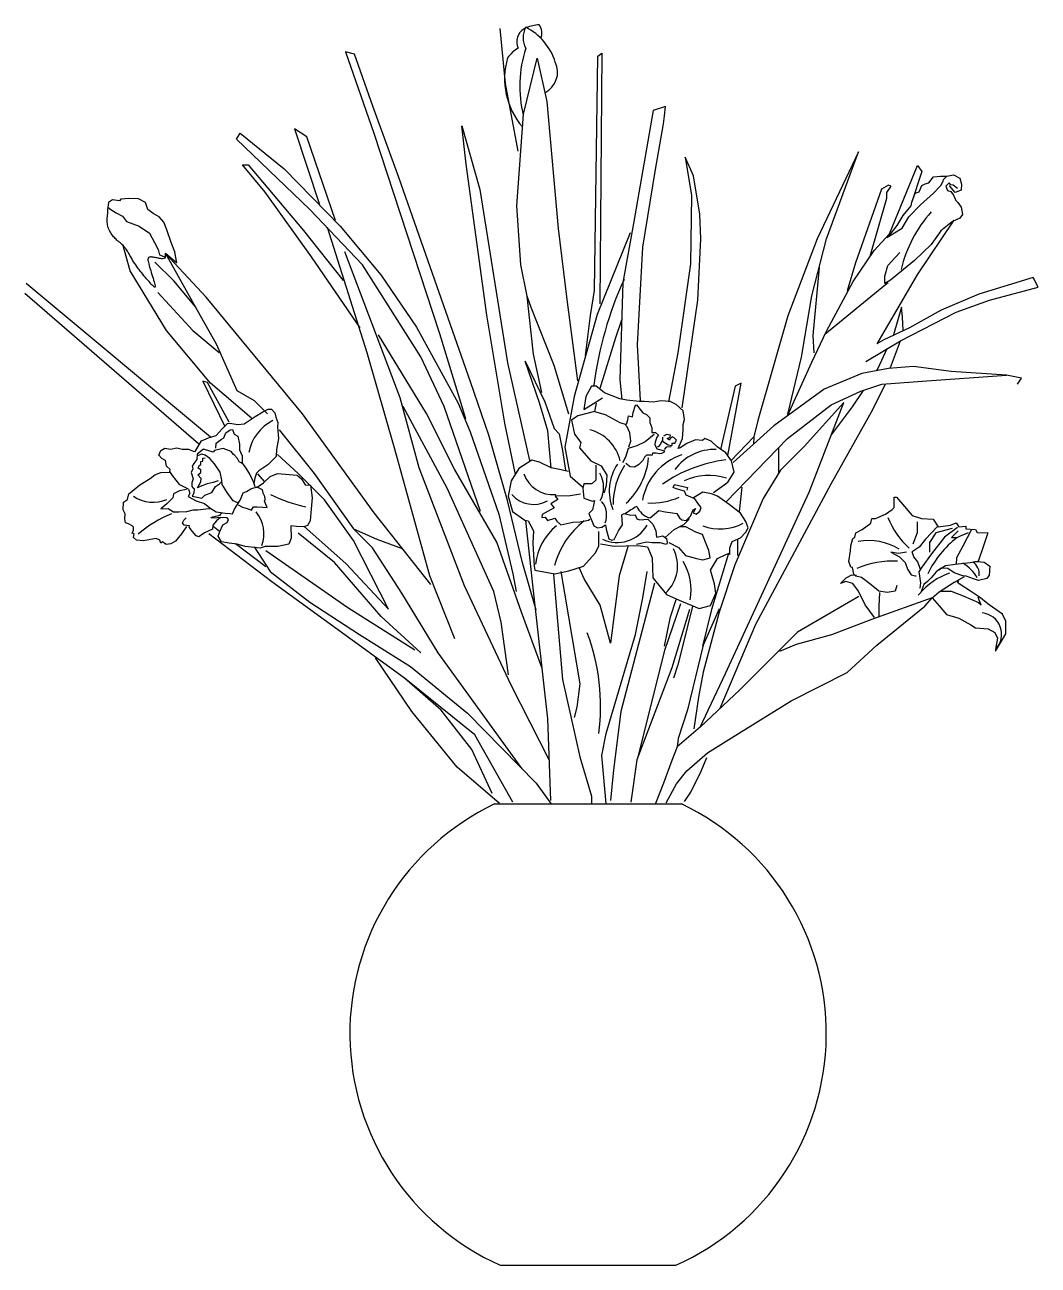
# Model space of a CAD drawing. Header units: millimetres. Extents: x 22565 to 38821, y 15578 to 26720.
# Drawn here: x 33972.5 to 34325.7, y 18152.3 to 18584.7 of the extents above; entities that cross this region are included whole.
import ezdxf

# ---------------------------------------------------------------- set-up
doc = ezdxf.new("R2010")
doc.units = ezdxf.units.MM

# ---------------------------------------------------------------- blocks, each defined once
blk = doc.blocks.new('A$C19EA015B')
for p, q in [((163.74, 160.77), (228.9, 160.77)), ((165.7, 0), (226.94, 0))]:
    blk.add_line(p, q)
for points in [[(179.86, 427.7, 0.247434), (179.3, 432.38, 0.084921), (174.81, 431.39, 0.084921)], [(174.45, 431.24, 0.17476), (174.08, 431.01, 0.397869), (171.97, 424.19)]]:
    blk.add_lwpolyline(points, format="xyb")
for points in [[(171.92, 388.3), (167.49, 411.9), (165.64, 431.08)], [(178.2, 228.37), (173.35, 245.31), (168.24, 266.54), (161.78, 289.39), (155.32, 307.94), (130.34, 379.17), (121.26, 404.02), (114.94, 422.17), (111.78, 422.96), (121.65, 394.56), (144.56, 324.73), (153.64, 295.14)], [(189.55, 296.66), (184.49, 313.64), (176.53, 333.87), (175.08, 337.84), (172.91, 348.68), (171.47, 369.27), (173.76, 401.21), (178.56, 420.76), (181.88, 405.64), (185.94, 361.38), (188.9, 336.67), (192.59, 308.27)], [(195.46, 317.08), (197.14, 331.09), (198.59, 339.76), (199.67, 421.4), (201.12, 422.48), (200.39, 335.06)], [(214.63, 301.36), (213.54, 320.87), (215.35, 354.83), (219.69, 381.19), (222.58, 397.81), (222.94, 400.7), (223.31, 403.95), (218.97, 402.51), (212.1, 363.13), (208.48, 342.54), (207.4, 308.59), (208.12, 301.73)], [(158.86, 262.76), (146.14, 299.37), (138, 316.66), (117.64, 348.69), (99.32, 368.01), (73.81, 392.52), (75.06, 394.59), (90.42, 382.15), (109.94, 362.24), (124.06, 345.23), (136.51, 326.98), (151.05, 300.43), (155.2, 290.47), (165.16, 261.85), (170.12, 241), (171.2, 234.82)], [(108.23, 364.18), (98.35, 393.37), (94.01, 396.13), (102.7, 369.7)], [(152.35, 397.15), (158.63, 375.02), (168.22, 314.54), (175.91, 280.47)], [(171.05, 275.62), (167.32, 293.53), (160.97, 331.21), (153.87, 383.82), (152.35, 397.15)], [(229.09, 298.84), (234.52, 336.4), (235.6, 357.72), (235.24, 366.38), (233.07, 379.75), (230.18, 386.25), (232.35, 372.89), (231.98, 349.05), (227.64, 317.98), (224.39, 301)], [(290.56, 388.06), (276.1, 357.72), (265.97, 330.98), (255.49, 294.5), (254.04, 288.72), (246.09, 280.41)], [(265.97, 296.67), (270.67, 316.54), (274.29, 337.85), (279.35, 357.72), (290.56, 388.06)], [(116.91, 326.7), (99.93, 351.55), (83.74, 374.04), (75.84, 383.51), (77.82, 383.51), (97.17, 360.63), (110.99, 343.27)], [(279.35, 325.57), (288.75, 342.9), (295.99, 353.74), (301.41, 359.52), (311.17, 383.36), (311.17, 383.36), (312.62, 381.19), (309, 370.36)], [(301.77, 376.14), (301.05, 376.5), (298.52, 375.05), (289.48, 349.41), (286.58, 339.65)], [(325.06, 375.37), (323.5, 376.46), (322.72, 376.62), (322.1, 377.24), (321.01, 376.15), (321.63, 374.6), (322.72, 374.29), (323.66, 373.04), (324.44, 371.18), (325.21, 370.4), (326.3, 368.84), (326.77, 366.2), (325.84, 364.96), (323.35, 363.87), (319.3, 360.6), (315.87, 355.78), (310.11, 350.18), (301.71, 343.34), (299.69, 342.25), (299.69, 344.74), (300.78, 348.47), (304.98, 352.98)], [(300.46, 358.27), (305.76, 361.53), (308.09, 365.42), (312.14, 369.62), (316.65, 373.66), (319.3, 376.31), (320.08, 377.86), (320.23, 378.48), (320.7, 378.95), (321.17, 379.42)], [(301.09, 358.74), (304.04, 362.47), (306.07, 365.89), (308.87, 369.31), (309.18, 370.55), (310.27, 373.66), (311.67, 374.13), (312.61, 376.31), (313.85, 376.93), (315.1, 377.24), (316.65, 379.42), (319.14, 379.57), (321.32, 379.57), (323.66, 380.04), (325.84, 378.95), (326.46, 376.77), (326.3, 374.75), (324.28, 373.97), (322.41, 376.15), (322.1, 376.15)], [(52.95, 349.27), (52.3, 353.27), (51.01, 356.5), (49.46, 360.89), (48.42, 363.6), (46.87, 365.41), (44.68, 366.57), (42.87, 367.99), (42.09, 370.44), (39.64, 371.73), (36.28, 371.86), (33.43, 371.6), (33.04, 370.96), (30.59, 371.35), (29.17, 370.44), (28.91, 368.76), (29.94, 367.99), (31.88, 366.83), (34.08, 365.66), (35.5, 363.86), (39.89, 362.18), (43.51, 359.72), (45.19, 356.5), (46.49, 354.04), (47, 352.24), (49.07, 351.33), (49.07, 352.75), (52.82, 349.52)], [(301.77, 376.14), (300.32, 373.97), (300.32, 371.8), (294.54, 351.57)], [(49.07, 351.2), (48.76, 351), (48.42, 350.88), (48.04, 350.83), (47.66, 350.83), (47.26, 350.87), (46.86, 350.94), (46.46, 351.02), (46.09, 351.11), (45.73, 351.19), (45.4, 351.26), (45.08, 351.32), (44.79, 351.37), (44.52, 351.4), (44.27, 351.43), (44.03, 351.44), (43.81, 351.44), (43.61, 351.42), (43.43, 351.39), (43.27, 351.32), (43.14, 351.22), (43.03, 351.08), (42.96, 350.89), (42.93, 350.65), (42.93, 350.34), (42.98, 349.97), (43.06, 349.54), (43.17, 349.05), (43.32, 348.51), (43.48, 347.93), (43.67, 347.32), (43.87, 346.68), (44.07, 346.02), (44.28, 345.34), (44.49, 344.67), (44.7, 344.01), (44.88, 343.38), (45.05, 342.79), (45.2, 342.26), (45.31, 341.8), (45.39, 341.43), (45.42, 341.16), (45.41, 340.98), (45.36, 340.9), (45.27, 340.9), (45.12, 340.97), (44.94, 341.13), (44.7, 341.36), (44.42, 341.65), (44.09, 342), (43.72, 342.4), (43.31, 342.85), (42.89, 343.33), (42.44, 343.85), (41.99, 344.37), (41.53, 344.91), (41.08, 345.46), (40.64, 346), (40.22, 346.53), (39.81, 347.06), (39.41, 347.59), (39.02, 348.13), (38.65, 348.66), (38.29, 349.21), (37.93, 349.76), (37.59, 350.32), (37.26, 350.88), (36.94, 351.44), (36.64, 351.98), (36.34, 352.49), (36.07, 352.97), (35.81, 353.42), (35.56, 353.81), (35.34, 354.14), (35.13, 354.43), (34.94, 354.66), (34.76, 354.86), (34.6, 355.03), (34.46, 355.18), (34.33, 355.3), (34.21, 355.42), (34.1, 355.53), (34, 355.64), (33.9, 355.75), (33.81, 355.86), (33.7, 355.97), (33.59, 356.08), (33.47, 356.2), (33.32, 356.32), (33.16, 356.46), (32.97, 356.6), (32.77, 356.76), (32.55, 356.94), (32.31, 357.13), (32.06, 357.35), (31.79, 357.6), (31.51, 357.87), (31.23, 358.18), (30.94, 358.51), (30.64, 358.87), (30.36, 359.25), (30.08, 359.65), (29.83, 360.06), (29.59, 360.48), (29.38, 360.91), (29.2, 361.34), (29.06, 361.77), (28.94, 362.19), (28.84, 362.62), (28.78, 363.04), (28.73, 363.46), (28.71, 363.87), (28.7, 364.28), (28.72, 364.67), (28.74, 365.08), (28.78, 365.52), (28.83, 366), (28.88, 366.55), (28.93, 367.18), (28.99, 367.91), (29.04, 368.76)], [(323.83, 364.22), (311.17, 345.43), (301.05, 328.09), (296.93, 321.22)], [(105.42, 361.89), (119.16, 318.17), (128.83, 284.61), (141.05, 240.37), (149.7, 218.51)], [(211.01, 359.88), (199.44, 331.35), (191.49, 302.81), (188.23, 285.11), (190.04, 274.99), (194.38, 271.38)], [(78.96, 295.29), (64.7, 307.49), (49.44, 325.79), (36.71, 346.64), (34.17, 355.79)], [(141.56, 237.32), (121.71, 262.24), (96.77, 296.81), (63.18, 337.49), (49.07, 352.62), (60.12, 332.91), (66.74, 321.22), (73.87, 304.95), (79.97, 301.39), (84.55, 296.81)], [(182.77, 176.18), (169.55, 202.24), (153.26, 236.81), (137.49, 278), (130.87, 302.4), (111.53, 353.25)], [(59.61, 333.93), (51.98, 343.08), (45.36, 349.69)], [(276.82, 347.78), (274.65, 324.12), (275.01, 317.98)], [(64.72, 288.6), (0.51, 342.23)], [(278.85, 324.5), (299.96, 341.82), (300.91, 342.56)], [(293.13, 315.02), (305.21, 322.26), (324.54, 332.25), (336.27, 336.39), (353.18, 340.87), (351.46, 344.32), (332.47, 338.46), (319.36, 332.94), (308.32, 326.74), (299.34, 322.6), (296.93, 321.22)], [(60.57, 286.3), (0, 338.67)], [(46.38, 339.01), (58.6, 325.79), (67.76, 318.17)], [(180.15, 304.24), (177.25, 317.61), (175.08, 337.84)], [(306.09, 325.76), (305.9, 330.53), (305.55, 333.98), (302.79, 324.32), (302.71, 324.16)], [(200.53, 305.7), (205.95, 323.4), (208.12, 329.54)], [(180.24, 208.36), (173.12, 227.68), (164.46, 252.09), (149.7, 277.51), (140.03, 296.83), (123.24, 324.29)], [(265.84, 296.09), (274.29, 314.73), (279.35, 325.57)], [(301.76, 312.95), (305.21, 322.26)], [(300.49, 319.42), (297.27, 312.6), (296.74, 311.8)], [(183.4, 277.88), (182.32, 290.88), (179.42, 300.63), (174.36, 315.08), (181.23, 300.99), (184.49, 291.6), (186.29, 289.8), (187.38, 284.02), (188.46, 277.15)], [(345.93, 307.09), (347.31, 309.15), (342.14, 310.19), (322.81, 311.57), (309.7, 313.29), (301.07, 312.6), (291.75, 310.88), (278.64, 305.36), (261.03, 292.61), (246.88, 279.85)], [(71.26, 293.92), (63.62, 307.65), (62.09, 308.16), (69.73, 292.4)], [(242.36, 194.12), (254.78, 223.45), (281.01, 272.41), (295.51, 298.27), (299.99, 307.23)], [(245, 282.22), (249.7, 307.5), (247.53, 306.42), (242.47, 284.39)], [(244.47, 266.06), (265.87, 288.12), (281.05, 299.85), (291.4, 304.67), (298.65, 307.09), (312.8, 308.12), (342.14, 310.19)], [(240.04, 269.33), (245.01, 273), (247.17, 276.46), (246.31, 280.34), (244.36, 283.15), (241.34, 285.31), (239.17, 287.25), (237.01, 288.12), (236.15, 287.47), (233.77, 287.69), (230.74, 286.39), (228.37, 284.88), (227.72, 284.66), (229.23, 288.12), (229.45, 291.36), (229.45, 293.09), (229.88, 294.81), (229.45, 297.84), (227.07, 300), (224.91, 301.08), (221.67, 301.29), (219.07, 300.86), (215.83, 301.08), (214.1, 301.08), (209.78, 301.51), (207.4, 301.94), (201.99, 304.1), (199.18, 306.47), (197.46, 306.47), (195.51, 302.8), (194.86, 298.27), (197.24, 299.78), (201.35, 302.37)], [(292.14, 304.92), (288.3, 299.16), (281.05, 289.5)], [(57.05, 270.56), (54, 272.02), (51.43, 275.32), (50.57, 276.66), (50.7, 277.39), (49.35, 278.49), (48.99, 280.45), (47.76, 281.18), (46.66, 282.4), (47.4, 283.99), (48.86, 284.84), (50.82, 284.47), (53.02, 284.96), (54.85, 284.47), (57.05, 284.47), (58.64, 283.74), (59.37, 283.62), (61.57, 287.4), (64.02, 288.38), (66.71, 289.24), (68.78, 291.55), (70.62, 293.39), (71.47, 293.51), (74.28, 293.02), (76.48, 293.26), (80.27, 295.83), (82.96, 297.41), (84.79, 298.39), (86.01, 298.39), (87.11, 297.17), (87.48, 295.58), (88.21, 293.75), (88.09, 292.16), (88.46, 288.14), (87.72, 284.35), (87.6, 281.91), (84.67, 278.98), (81.61, 276.91), (80.76, 276.05), (80.15, 274.34), (79.78, 272.51)], [(168.53, 205.82), (165.99, 224.12), (163.44, 234.8), (147.16, 270.9), (131.89, 299.37)], [(199.18, 300.43), (198.54, 297.62), (202.21, 296.54), (207.4, 293.73), (209.56, 293.09)], [(209.71, 293.17), (210.21, 294.67), (210.41, 296.06), (211.8, 295.76), (212, 297.26), (212.8, 299.75), (213.2, 299.85), (214.9, 297.66), (215.39, 297.06), (216.69, 296.56), (217.89, 295.37), (217.89, 293.77), (218.49, 291.88), (218.49, 290.28), (219.79, 290.28), (220.88, 289.38), (220.29, 288.59), (219.69, 286.89), (219.59, 286.09), (220.29, 284.6), (222.98, 283.9), (222.78, 283.4), (221.88, 282.9), (221.18, 282.8), (220.09, 283.1), (218.79, 283), (218.59, 282.31), (216.69, 282.31), (215.99, 281.61), (215.39, 280.51), (213.9, 279.02), (212.5, 278.22), (211, 278.32), (209.51, 279.51)], [(235.37, 187.53), (244.17, 206.21), (273.33, 269.41), (285.43, 300.73), (271.68, 285.34), (263.43, 277.1), (257.38, 267.21), (247.48, 244.13), (241.97, 227.64), (236.47, 206.76), (234.82, 197.97), (233.17, 186.98)], [(198.54, 297.62), (192.7, 296.11), (190.54, 294.6), (191.62, 289.63), (193.78, 286.82), (193.35, 284.88), (197.24, 280.34), (200.91, 278.62), (202.86, 275.38), (202.64, 271.71), (201.78, 269.12)], [(66.59, 284.77), (66.73, 286.57), (68.54, 287.96), (69.37, 288.38), (70.07, 290.19), (71.6, 291.16), (72.43, 291.3), (72.99, 289.63), (74.24, 288.94), (74.8, 286.16), (74.8, 284.21), (75.77, 282.13), (75.77, 280.18), (75.77, 279.48)], [(88.63, 291.22), (100.84, 275.96), (114.58, 256.64), (122.73, 253.08), (131.56, 249.88)], [(210.57, 285.31), (211.25, 287.19), (210.84, 290.14), (209.9, 292.28), (209.37, 292.82)], [(219.31, 289.6), (216.22, 287.05), (213.26, 285.58), (210.31, 284.64), (209.37, 281.68), (208.29, 279.67)], [(222.08, 287.39), (221.48, 286.09), (220.78, 285.3), (220.48, 285.3)], [(222.28, 288.59), (222.28, 287.29), (224.18, 285.99), (225.47, 285.7), (225.77, 286.19), (225.47, 286.59), (226.57, 286.59), (227.17, 287.59), (226.27, 288.39), (225.57, 288.79), (224.78, 287.89), (224.68, 287.59), (223.88, 288.19), (224.88, 288.59), (225.08, 289.38), (223.68, 289.58), (222.58, 288.99)], [(254.04, 288.72), (253.96, 286.23)], [(76.19, 279.21), (74.66, 280.04), (74.1, 281.15), (73.13, 282.4), (72.71, 282.54), (71.88, 283.65), (69.09, 284.63), (66.17, 283.93), (65.62, 283.38), (62.28, 284.49), (60.05, 282.68), (59.91, 280.87), (58.94, 279.48), (58.38, 278.51), (58.52, 277.54), (57.96, 276.29), (58.66, 274.06), (58.24, 272.67), (58.24, 271.42), (58.52, 271.01), (59.08, 270.73), (58.94, 269.06), (58.38, 268.09), (60.05, 267.67), (61.72, 267.39), (62.69, 268.36), (65.2, 269.34), (66.45, 271.42), (67.84, 272.4), (68.68, 273.23)], [(74.24, 265.72), (72.57, 266.42), (70.49, 269.34), (68.82, 272.12), (68.68, 273.65), (68.12, 276.43), (66.17, 279.35), (64.5, 281.15), (62.83, 282.4), (61.72, 282.68), (60.47, 282.26), (60.05, 281.99)], [(67.42, 273.37), (65.62, 272.81), (63.53, 272.4), (61.16, 271.42), (60.19, 271.01), (61.3, 273.09), (61.44, 274.2), (60.33, 275.45), (61.3, 276.29), (61.3, 277.26), (60.47, 277.82), (60.75, 278.79), (61.3, 279.07), (61.3, 280.18), (62, 280.32), (62, 281.29), (62.83, 281.43)], [(126.8, 228.68), (114.58, 252.58), (104.4, 266.81), (95.24, 275.96), (88.12, 282.57)], [(225.28, 285.3), (223.58, 285.1), (222.88, 284.3)], [(262.84, 276.22), (262.75, 284.84)], [(80.24, 271.28), (79.68, 273.09), (78.29, 276.01), (76.9, 278.23), (76.07, 279.2)], [(189.35, 276.65), (186.93, 277.19), (183.44, 277.99), (179.41, 279.87), (176.73, 280.67), (172.17, 277.72), (169.48, 273.43), (168.41, 268.07), (170.02, 262.71), (174.31, 259.76), (175.39, 259.49), (177.27, 256), (177, 251.71), (177.54, 243.67), (177.8, 242.33), (184.78, 240.99), (189.61, 242.06), (194.71, 243.67), (198.74, 248.23), (200.08, 250.64), (200.08, 253.59), (200.08, 255.73)], [(198.97, 278.83), (198.97, 276.24), (198.97, 273.65), (197.67, 272.35), (194.86, 272.35), (194.43, 270.84), (194.86, 267.39), (197.89, 266.31), (198.54, 266.52), (197.89, 263.29), (196.59, 261.99), (198.32, 257.67), (199.62, 257.02), (201.13, 257.24), (202.43, 258.1), (202.43, 258.1), (202.64, 256.59), (203.51, 253.14), (204.59, 252.7), (205.45, 252.92), (206.97, 255.94), (208.26, 258.1), (208.05, 261.56), (208.91, 261.99), (211.18, 261.44), (212.72, 261.52), (213.28, 260.15), (214.37, 259.87), (217.13, 260.05), (218.86, 258.32), (219.94, 255.94), (220.15, 253.78), (222.31, 254.22), (223.61, 253.35), (223.83, 251.84), (223.61, 251.19), (221.45, 251.84), (218.64, 251.84), (216.69, 252.06), (214.75, 251.62), (213.24, 251.19)], [(56.32, 257.49), (54.61, 254.93), (52.53, 252.37), (50.94, 251.51), (49.23, 251.27), (48.01, 252.12), (47.4, 251.63), (47.03, 252.73), (45.81, 253.34), (43.85, 252.98), (41.41, 252.49), (38.97, 252.73), (37.87, 253.71), (38.11, 254.93), (37.38, 255.18), (37.87, 256.27), (37.87, 257.25), (37.38, 257.74), (36.15, 258.47), (35.06, 258.72), (34.81, 260.18), (34.93, 261.89), (34.32, 263.35), (34.44, 265.92), (35.79, 266.89), (36.28, 268.85), (38.11, 270.43), (40.07, 272.02), (43.73, 274.22), (45.32, 275.56), (47.4, 276.29), (50.45, 276.42)], [(57.05, 270.56), (57.54, 268.97), (56.93, 267.99), (59.74, 266.41), (62.67, 265.55), (64.51, 263.97), (66.71, 262.62), (69.88, 262.13), (71.47, 262.01), (72.33, 261.89), (73.06, 263.48), (74.28, 265.43), (75.02, 266.65), (75.38, 267.51), (76.12, 269.22), (77.22, 269.7), (78.8, 270.68), (81.37, 271.41), (83.2, 272.76), (85.53, 274.95), (88.09, 275.93), (94.94, 275.44), (96.4, 274.1), (97.75, 272.02), (99.58, 271.9), (100.19, 267.51), (99.82, 263.6), (99.46, 259.45), (98.48, 257.86), (97.26, 257.37), (94.69, 257.5), (92.74, 257.74), (92.86, 253.47), (92, 251.39), (88.21, 250.54), (83.82, 250.54), (81.98, 249.93), (76.85, 250.54), (74.04, 251.39), (71.23, 251.64), (68.54, 252.12), (67.44, 254.08), (67.93, 255.79), (69.03, 258.11), (70.5, 258.84), (70.98, 259.94), (70.5, 260.55), (68.05, 260.67), (65.97, 260.43), (64.87, 260.55), (65.36, 260.91), (68.05, 261.4), (68.66, 262.38)], [(83.56, 273.23), (81.2, 275.87)], [(56.32, 270.43), (53.87, 269.95), (51.8, 268.85), (51.55, 267.51), (49.47, 265.43), (47.4, 263.6), (49.96, 263.72), (51.8, 262.62), (53.63, 262.62), (56.44, 262.74), (58.64, 263.35), (60.35, 263.35), (63.04, 263.6), (64.75, 263.72)], [(74.41, 265.06), (75.87, 264.21), (77.46, 263.72), (79.05, 263.23), (79.66, 264.33), (81, 264.33), (82.96, 264.21), (84.43, 264.09), (83.57, 266.29), (83.82, 266.9), (83.69, 267.99), (83.08, 269.09), (82.84, 270.31), (81.25, 271.05), (80.15, 270.92)], [(193.66, 268.76), (190.06, 268.22), (184.84, 268.09), (185.78, 266.89), (183.37, 265.42), (184.44, 263.95), (180.3, 261.68), (180.17, 260.62), (181.37, 260.75), (182.17, 259.55), (184.71, 260.35), (185.38, 259.41), (186.85, 258.08), (190.99, 259.01), (193.4, 259.15), (196.47, 259.68), (196.87, 260.08)], [(200.62, 251.44), (205.45, 250.64), (213.77, 250.91), (216.99, 250.37), (218.6, 246.62), (218.87, 239.65), (223.7, 233.75), (228, 231.87), (234.98, 228.92), (239, 229.99), (240.88, 234.28), (240.34, 237.5), (239, 242.33), (241.42, 246.35), (244.37, 247.69), (245.44, 248.23), (245.71, 247.69), (245.71, 250.1), (246.52, 252.25), (249.47, 253.59), (251.35, 255.47), (252.15, 257.07), (251.35, 259.22), (249.47, 262.17), (245.44, 265.12), (241.42, 268.07), (239.27, 268.87), (236.32, 269.41), (233.1, 267.53)], [(217.99, 260.48), (221.02, 263.07), (223.18, 262.64), (225.77, 262.21), (227.29, 261.99), (228.15, 260.48), (229.02, 259.83), (230.53, 259.61), (232.04, 261.13), (232.91, 263.29), (233.77, 263.72), (232.91, 262.21), (233.99, 261.77), (235.28, 262.85), (235.72, 264.15), (234.85, 265.23), (233.55, 267.17), (230.53, 268.47), (229.88, 269.76), (227.07, 270.63), (225.99, 271.06), (226.42, 272.14), (229.45, 271.49), (230.96, 271.06), (230.74, 270.2)], [(249.95, 271.26), (248.94, 262.61)], [(303.93, 236.93), (303.39, 234.97), (300.54, 234.44), (297.7, 234.97), (295.03, 237.11), (291.64, 239.77), (289.68, 240.13), (288.97, 240.84), (288.44, 243.15), (287.9, 243.33), (287.19, 245.29), (287.73, 249.02), (287.9, 250.8), (288.62, 253.29), (289.33, 253.82), (289.68, 255.25), (291.82, 256.49), (294.85, 258.63), (295.2, 260.23), (296.45, 260.23), (300.01, 261.83), (302.33, 263.43), (303.04, 264.14), (303.04, 267.7), (303.75, 267.7), (305.17, 266.1), (309.27, 261.29), (312.47, 260.23), (316.57, 260.05), (318.35, 257.38), (322.62, 257.92), (324.58, 258.8), (325.47, 257.38), (327.96, 257.56), (327.96, 256.67), (331.35, 256.49), (331.88, 255.43), (335.62, 255.25), (334.2, 251.16), (332.24, 245.29), (332.06, 245.29), (334.37, 245.11), (336.33, 243.69), (336.15, 240.48), (335.26, 239.42), (332.41, 238.71), (330.63, 239.24), (328.14, 240.13), (326.9, 240.31), (323.87, 241.37), (321.73, 242.8), (319.42, 242.97), (317.64, 241.73), (315.86, 239.6), (314.61, 238.35), (313.36, 237.28), (312.3, 234.44), (311.41, 233.55)], [(68.23, 260.66), (66.83, 259.45), (65.48, 257.98), (65.36, 256.52), (62.67, 255.3), (60.6, 253.95), (59.74, 254.2), (58.4, 255.79), (57.3, 257.25), (57.42, 257.74), (55.59, 257.98), (54.97, 258.72), (55.46, 259.69), (56.2, 260.55)], [(183.28, 161.94), (182.26, 190.41), (177.17, 236.17), (174.63, 259.56)], [(223.19, 253.67), (226.27, 256.48), (229.74, 258.21), (231.48, 259.95), (231.61, 260.88)], [(67.91, 255.72), (65.5, 257.56)], [(138, 213.43), (124.25, 226.14), (107.97, 244.95), (95.24, 255.12)], [(126.8, 228.68), (112.04, 244.44), (97.28, 257.66)], [(173.33, 173), (144.1, 213.43), (131.38, 234.27), (121.2, 250.03), (114.58, 256.64)], [(224.4, 251.94), (227.87, 250.2), (230.27, 247.4), (234.15, 246.33), (236.29, 245.93), (238.83, 246.6), (238.43, 249.14), (237.49, 251.41), (236.15, 254.74), (233.88, 255.54), (230.41, 257.41), (228.4, 257.41)], [(317.99, 257.38), (313.9, 253.11), (311.76, 250.27), (309.27, 248.67)], [(311.05, 259.16), (311.05, 255.25), (309.45, 251.33)], [(325.11, 257.2), (320.49, 253.82), (316.03, 247.95), (312.65, 243.33), (311.58, 241.73), (312.12, 237.82), (311.94, 236.04)], [(323.16, 256.85), (317.46, 255.25), (315.32, 251.87), (315.32, 248.49)], [(325.29, 255.96), (322.98, 253.65), (324.94, 253.65), (325.83, 254.18), (328.85, 255.43)], [(329.92, 256.49), (326.9, 250.62), (324.76, 246.53), (324.58, 244.4)], [(170.05, 161.43), (156.81, 184.82), (132.38, 204.65), (114.06, 217.87), (86.07, 238.21), (64.18, 254.99)], [(83.96, 243.4), (73.48, 251.44)], [(210.25, 250.92), (207.2, 240.24), (204.15, 216.85), (200.58, 230.07), (194.99, 239.22), (193.18, 243.19)], [(248.43, 252.95), (248.43, 247.36)], [(79.96, 250.41), (85.56, 241.77), (99.3, 231.09), (116.61, 219.9), (134.42, 208.72), (154.27, 192.45), (178.19, 168.04), (183.28, 160.92)], [(135.96, 214.44), (112.55, 229.19), (84.05, 249.02)], [(245.27, 248.14), (239.27, 228.55), (236.21, 215.83)], [(307.31, 248.49), (304.46, 248.13), (301.79, 248.49), (304.82, 246.89), (306.78, 244.93), (307.67, 242.62), (308.91, 240.66), (310.34, 240.31), (310.69, 240.31)], [(312.12, 242.53), (311.26, 245.15), (309.86, 246.93), (309.27, 248.67)], [(318.53, 242.35), (320.84, 243.86), (324.22, 244.4), (329.57, 244.93), (331.17, 245.29), (332.24, 245.29)], [(184.3, 240.75), (187.35, 204.14), (193.46, 177.19), (197.53, 163.46), (197.53, 160.92)], [(186.84, 241.77), (193.46, 202.61), (192.44, 194.48), (191.42, 190.92)], [(202.62, 160.92), (201.09, 177.7), (202.62, 185.33), (212.8, 219.9), (215.34, 232.61), (216.87, 241.77)], [(296.09, 225.72), (292.89, 230.17), (290.57, 234.97), (288.62, 237.64), (286.12, 238.35), (284.34, 237.64), (286.3, 239.6), (288.26, 240.66), (289.86, 240.48)], [(327.43, 239.95), (323.87, 237.99), (318.71, 234.61), (316.21, 232.48)], [(316.28, 232.59), (318.71, 229.81), (321.2, 226.79), (325.47, 225.54), (329.74, 223.23), (331.35, 222.16), (335.8, 221.81), (338.11, 220.56), (339, 218.61), (338.47, 215.41), (338.29, 213.98), (340.78, 218.07), (341.85, 220.03), (341.85, 224.48), (340.78, 226.97), (336.15, 230.17), (332.77, 232.84), (329.57, 234.97), (326.01, 237.28), (325.11, 237.99), (325.47, 238.71)], [(219.42, 237.7), (207.71, 192.95), (205.17, 172.62), (204.15, 161.94)], [(297.87, 234.44), (297.7, 229.63), (297.7, 226.08)], [(319.42, 234.97), (322.8, 234.97), (327.07, 233.37), (332.41, 231.06), (333.31, 230.17), (332.59, 231.77), (332.24, 232.84)], [(228.58, 230.58), (222.98, 214.31), (213.68, 177.15)], [(290.69, 233.07), (269.26, 220.64), (257.78, 209.17), (249.17, 200.57), (235.54, 187.67), (227.41, 180.74), (225.5, 175.97), (222.63, 168.08), (219.76, 160.91)], [(222.98, 215.83), (225.01, 226), (227.05, 232.1)], [(223.58, 161.15), (227.17, 167.84), (230.76, 172.38), (237.93, 178.59), (246.3, 183.85), (267.11, 196.75), (286.63, 206.55), (296.91, 216.11), (313.65, 229.73), (316.28, 232.59), (295.47, 225.19), (281.12, 219.69), (268.78, 216.34), (263.04, 213.95)], [(232.65, 229.56), (227.56, 209.22), (226.03, 204.65)], [(231.63, 228.55), (225.52, 208.21), (213.31, 176.18), (211.27, 161.43)], [(241.97, 228.74), (236.47, 216.1), (230.97, 193.57), (227.7, 183.65), (227.41, 180.74)], [(165.47, 160.92), (150.71, 173.63), (134.93, 192.95), (122.2, 211.77)], [(162.92, 164.48), (155.8, 179.73), (145.11, 193.46), (132.38, 204.65)], [(229.91, 161.67), (232.17, 164.93), (235.68, 172.2), (237.69, 176.97)]]:
    blk.add_lwpolyline(points)
for centre, radius, start, end in [((181.74, 427.85), 8.05, 152.9298, 207.0702), ((165.52, 413.37), 20.27, 17.1264, 63.456), ((177.18, 414.64), 10.88, 118.6345, 145.2821), ((215.66, 410.96), 43.16, 162.1478, 193.6946), ((193.21, 413.63), 25.99, 163.9086, 220.4777), ((177.66, 415.88), 8.02, 296.3002, 25.599), ((349.89, 336.71), 45.64, 138.1877, 166.872), ((324.89, 290.69), 127.55, 155.4769, 172.7501), ((93.79, 280.18), 16.05, 117.116, 168.8233), ((193.44, 277.24), 14.38, 12.4414, 76.1843), ((192.3, 283.94), 25.25, 313.3515, 354.2521), ((235.29, 263.18), 20.31, 108.1053, 170.1568), ((240.5, 266.97), 17.4, 88.5701, 143.2219), ((220.63, 269.84), 16.95, 146.1919, 202.1829), ((230, 265.35), 24.94, 147.5405, 180.3881), ((250.76, 230.96), 50.2, 97.4025, 124.5868), ((184.29, 279.6), 11.03, 199.74, 274.0903), ((192.32, 271.17), 9.41, 330.3884, 31.2275), ((238.32, 255.7), 19.62, 71.4677, 115.8072), ((108.16, 312.53), 49.26, 242.8321, 258.0882), ((177.34, 275.28), 10.09, 221.4635, 298.5403), ((44.7, 278.08), 12.15, 235.5863, 293.3191), ((195.38, 261.49), 7.4, 338.1953, 40.0834), ((311.34, 105.03), 187.23, 121.5918, 123.0511), ((220.22, 267.71), 7.66, 204.7368, 250.7739), ((218.46, 289.11), 23.43, 266.822, 294.1403), ((66.71, 223.26), 41.67, 111.9572, 130.8504), ((71.18, 254.98), 12.12, 340.2788, 38.6646), ((326.59, 270.57), 27.6, 201.0574, 228.2449), ((197.33, 242.47), 19.39, 128.2918, 174.4386), ((213.19, 236.05), 29.66, 128.0065, 164.7114), ((206.47, 263.95), 12.02, 244.7498, 329.9253), ((242.25, 273.83), 17.21, 249.737, 298.1455), ((294.08, 232.09), 20.51, 58.6039, 100.3612), ((347.18, 225.1), 36.19, 127.9243, 153.8902), ((214.62, 243.82), 12.88, 313.0814, 27.0905), ((212.41, 235.32), 19.8, 350.2915, 30.3385), ((302.68, 212.96), 32.48, 87.4442, 112.9635), ((320.47, 233.24), 13.11, 29.0563, 60.6264), ((327.67, 240.9), 5, 353.2943, 57.3243), ((329.07, 220.22), 22.05, 107.8266, 141.3475), ((332.93, 219.87), 7.52, 316.452, 84.5428), ((127.94, 194.73), 72.74, 352.5702, 20.67), ((201.84, 80.83), 88.55, 115.4849, 245.9083), ((190.8, 80.83), 88.55, 294.0917, 64.5151)]:
    blk.add_arc(centre, radius, start, end)

msp = doc.modelspace()

# ---------------------------------------------------------------- block references
msp.add_blockref('A$C19EA015B', (33972.47, 18152.33))

doc.saveas('drawing.dxf')
